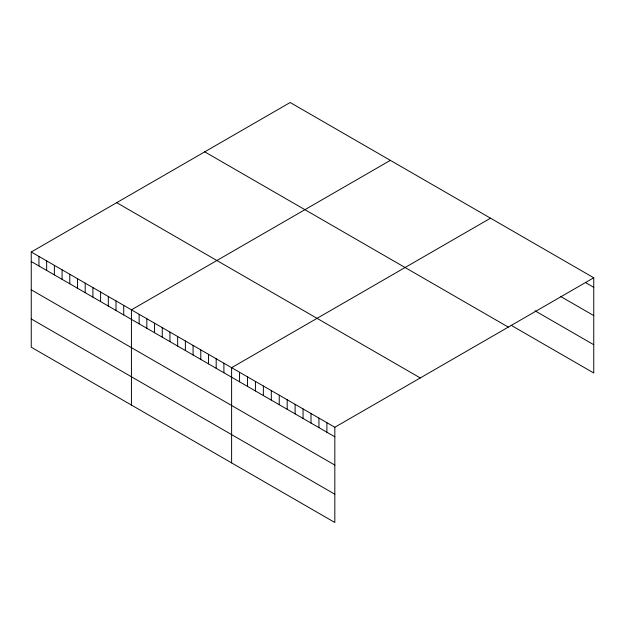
<?xml version="1.0" encoding="UTF-8"?>
<svg xmlns="http://www.w3.org/2000/svg" width="625" height="625" viewBox="0 0 625 625"><rect width="100%" height="100%" fill="white"/><g stroke="black" fill="none" stroke-linecap="round" stroke-linejoin="round"><path stroke-width="0.94" d="M31.25 252L334.828 427.266L334.828 522.484L31.25 347.219L31.25 252L290.172 102.516L593.75 277.781L593.75 373L511.18 325.328M390.352 160.352L131.43 309.844L131.43 405.055M490.531 218.187L231.609 367.68L231.609 462.898M334.828 427.266L593.75 277.781M585.812 282.734L593.75 287.32M560.406 296.336L593.75 315.594M535 310.805L593.75 344.727M204.727 151.844L508.305 327.109M116.695 202.672L420.273 377.938M31.25 261.539L334.828 436.805M31.25 289.812L334.828 465.078M31.25 318.945L334.828 494.211M326.883 422.688L326.883 432.227M318.945 418.102L318.945 427.641M311.008 413.516L311.008 423.055M303.062 408.93L303.062 418.469M295.125 404.352L295.125 413.891M287.188 399.766L287.188 409.305M279.25 395.18L279.25 404.719M271.305 390.602L271.305 400.133M263.367 386.016L263.367 395.555M255.43 381.43L255.43 390.969M247.484 376.844L247.484 386.383M239.547 372.266L239.547 381.797M223.906 363.227L223.906 372.766M216.195 358.781L216.195 368.32M208.492 354.328L208.492 363.867M200.781 349.883L200.781 359.422M193.078 345.43L193.078 354.969M185.375 340.984L185.375 350.523M177.664 336.531L177.664 346.07M169.961 332.086L169.961 341.625M162.258 327.633L162.258 337.172M154.547 323.188L154.547 332.727M146.844 318.734L146.844 328.273M139.133 314.289L139.133 323.828M123.727 305.391L123.727 314.93M116.016 300.945L116.016 310.477M108.312 296.492L108.312 306.031M100.602 292.047L100.602 301.578M92.898 287.594L92.898 297.133M85.195 283.148L85.195 292.68M77.484 278.695L77.484 288.234M69.781 274.25L69.781 283.789M62.078 269.797L62.078 279.336M54.367 265.352L54.367 274.891M46.664 260.898L46.664 270.438M38.953 256.453L38.953 265.992"/></g></svg>
